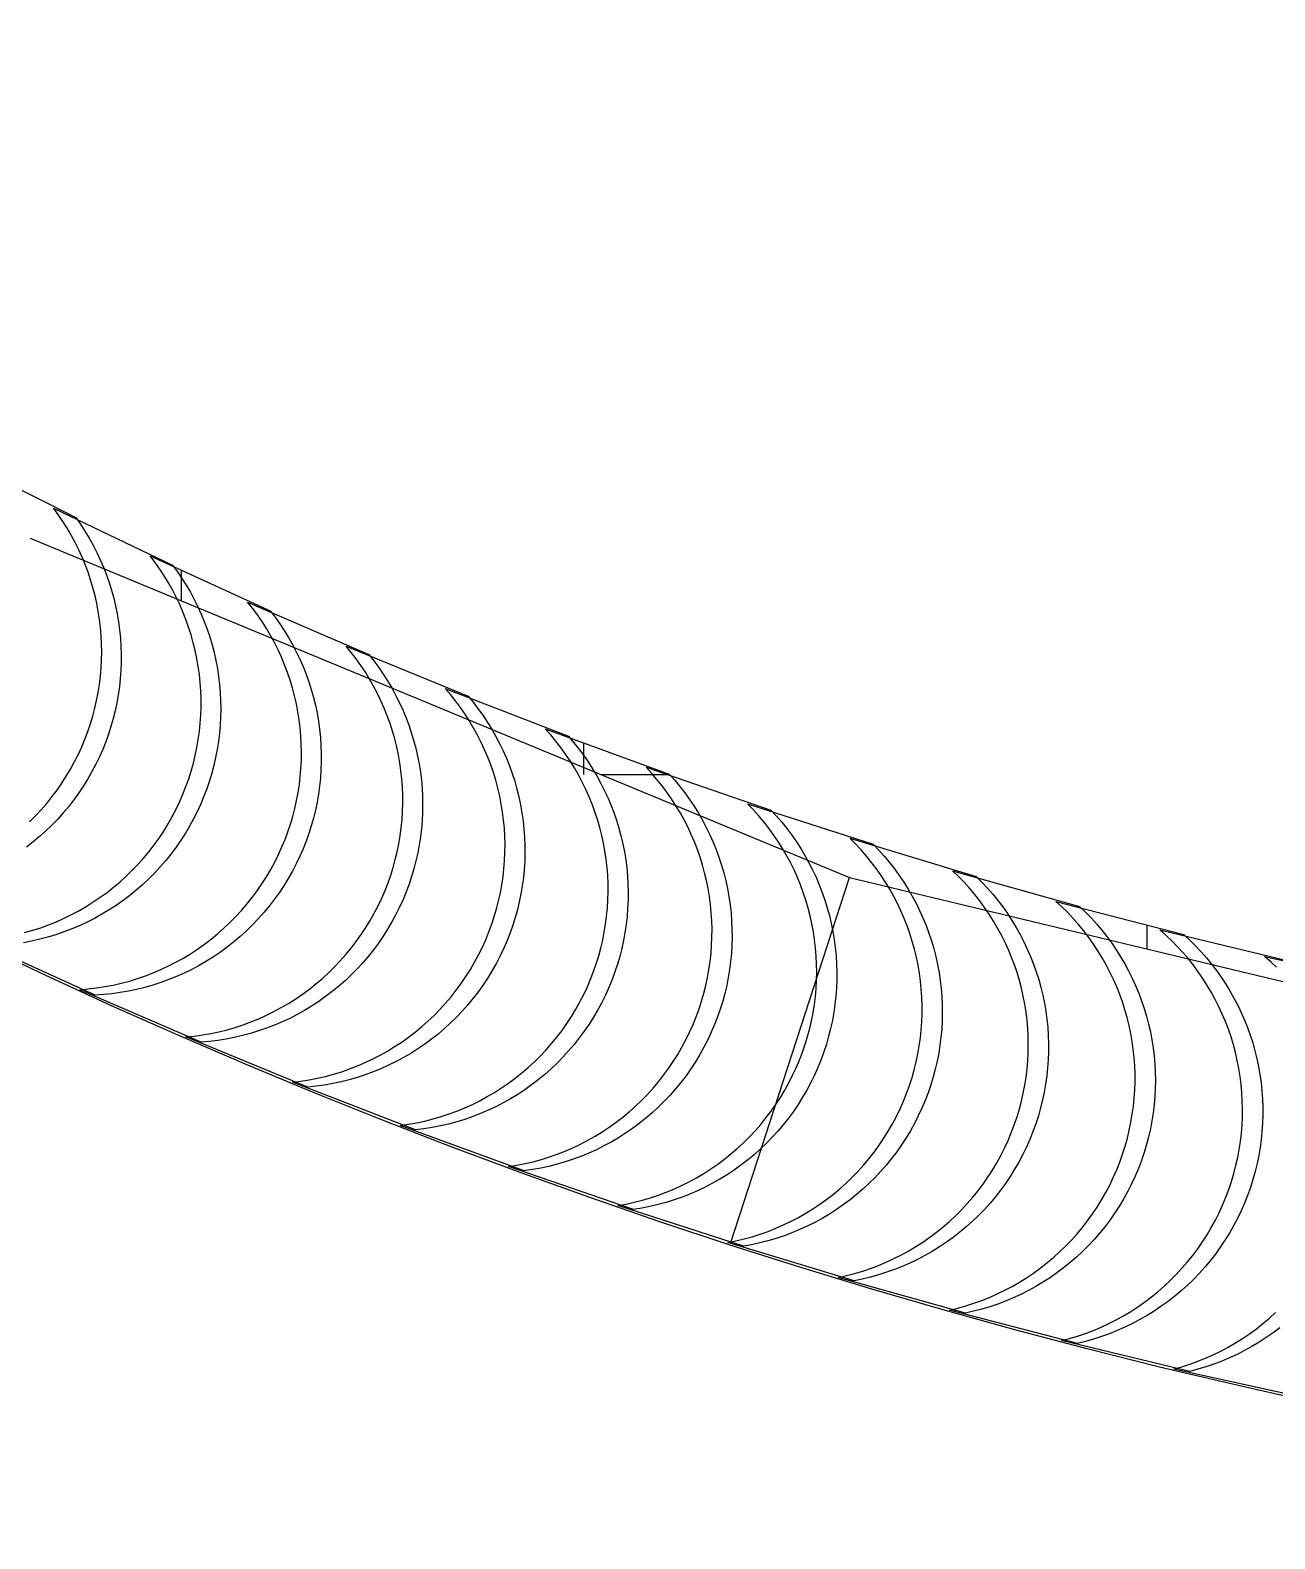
# Model space of a CAD drawing. Header units: metres. Extents: x -22.9 to 22.9, y -22.9 to 22.9.
# Drawn here: x -9.72 to -5, y -22.86 to -17.14 of the extents above; entities that cross this region are included whole.
import ezdxf

# ---------------------------------------------------------------- set-up
doc = ezdxf.new("R2010")
doc.units = ezdxf.units.M
for name, color, linetype in [('OBSERVED_CIRCULAR_SCAN', 3, 'Continuous'), ('SCAN_FOOTPRINTS', 5, 'Continuous'), ('TANK_BOUNDARY', 7, 'Continuous')]:
    doc.layers.add(name, color=color, linetype=linetype)

msp = doc.modelspace()

# ---------------------------------------------------------------- linework, layer by layer
at = {"layer": 'OBSERVED_CIRCULAR_SCAN'}
for p, q in [((-9.7163, -19.0693), (-6.6136, -20.3545)), ((-9.144, -19.1906), (-9.144, -19.3064)), ((-7.62, -19.8447), (-7.62, -19.9644)), ((-7.5553, -19.9644), (-7.2947, -19.9644)), ((-7.0641, -21.7409), (-6.6136, -20.3545)), ((-6.6136, -20.3545), (-3.348, -21.1385)), ((-5.4864, -20.5348), (-5.4864, -20.6251))]:
    msp.add_line(p, q, dxfattribs=at)
at = {"layer": 'SCAN_FOOTPRINTS'}
for points in [[(-9.9904, -18.7669), (-9.5437, -18.9915), (-9.5437, -18.9915), (-9.526, -19.0167), (-9.5092, -19.0425), (-9.4933, -19.0689), (-9.4783, -19.0958), (-9.4642, -19.1232), (-9.4511, -19.151), (-9.4389, -19.1793), (-9.4277, -19.208), (-9.4175, -19.237), (-9.4083, -19.2664), (-9.4, -19.2961), (-9.3929, -19.326), (-9.3867, -19.3562), (-9.3816, -19.3866), (-9.3775, -19.4171), (-9.3745, -19.4477), (-9.3725, -19.4785), (-9.3716, -19.5092), (-9.3717, -19.54), (-9.3729, -19.5708), (-9.3751, -19.6015), (-9.3784, -19.6321), (-9.3827, -19.6626), (-9.3881, -19.6929), (-9.3945, -19.7231), (-9.4019, -19.753), (-9.4103, -19.7826), (-9.4198, -19.8119), (-9.4302, -19.8408), (-9.4417, -19.8694), (-9.4541, -19.8976), (-9.4674, -19.9254), (-9.4822, -19.9535), (-9.498, -19.9811), (-9.5147, -20.0081), (-9.5324, -20.0345), (-9.551, -20.0603), (-9.5705, -20.0854), (-9.5908, -20.1098), (-9.6121, -20.1335), (-9.6341, -20.1564), (-9.6569, -20.1785), (-9.6805, -20.1998), (-9.7049, -20.2203), (-9.7299, -20.2398)], [(-9.7184, -20.1443), (-9.696, -20.1218), (-9.6744, -20.0985), (-9.6536, -20.0744), (-9.6337, -20.0496), (-9.6147, -20.0241), (-9.5966, -19.998), (-9.5795, -19.9712), (-9.5633, -19.9439), (-9.548, -19.916), (-9.5338, -19.8876), (-9.521, -19.8596), (-9.5091, -19.8312), (-9.4982, -19.8023), (-9.4883, -19.7732), (-9.4794, -19.7437), (-9.4716, -19.7139), (-9.4647, -19.6839), (-9.4589, -19.6537), (-9.4541, -19.6233), (-9.4504, -19.5927), (-9.4477, -19.562), (-9.446, -19.5313), (-9.4455, -19.5005), (-9.4459, -19.4697), (-9.4474, -19.4389), (-9.45, -19.4082), (-9.4536, -19.3777), (-9.4583, -19.3472), (-9.464, -19.317), (-9.4707, -19.2869), (-9.4785, -19.2571), (-9.4873, -19.2276), (-9.497, -19.1984), (-9.5078, -19.1696), (-9.5196, -19.1411), (-9.5323, -19.1131), (-9.546, -19.0855), (-9.5606, -19.0584), (-9.5761, -19.0318), (-9.5925, -19.0057), (-9.6098, -18.9802), (-9.628, -18.9554), (-9.1771, -19.1714), (-9.1771, -19.1714), (-9.1589, -19.1963), (-9.1416, -19.2217), (-9.1252, -19.2478), (-9.1096, -19.2744), (-9.095, -19.3015), (-9.0814, -19.3291), (-9.0686, -19.3571), (-9.0569, -19.3856), (-9.0461, -19.4144), (-9.0363, -19.4436), (-9.0276, -19.4731), (-9.0198, -19.5029), (-9.0131, -19.533), (-9.0074, -19.5632), (-9.0027, -19.5937), (-8.9991, -19.6243), (-8.9965, -19.6549), (-8.995, -19.6857), (-8.9945, -19.7165), (-8.9951, -19.7473), (-8.9968, -19.778), (-8.9994, -19.8087), (-9.0032, -19.8393), (-9.008, -19.8697), (-9.0138, -19.8999), (-9.0206, -19.9299), (-9.0285, -19.9597), (-9.0374, -19.9892), (-9.0473, -20.0184), (-9.0582, -20.0472), (-9.07, -20.0756), (-9.0829, -20.1036), (-9.0971, -20.132), (-9.1123, -20.1599), (-9.1285, -20.1872), (-9.1457, -20.214), (-9.1638, -20.2401), (-9.1828, -20.2656), (-9.2027, -20.2904), (-9.2235, -20.3145), (-9.245, -20.3378), (-9.2675, -20.3603), (-9.2906, -20.3821), (-9.3146, -20.403), (-9.3392, -20.423), (-9.3646, -20.4422), (-9.3906, -20.4605), (-9.4173, -20.4778), (-9.4445, -20.4942), (-9.4723, -20.5096), (-9.5006, -20.524), (-9.5295, -20.5374), (-9.5587, -20.5498), (-9.5884, -20.5611), (-9.6185, -20.5714), (-9.6489, -20.5806), (-9.6797, -20.5887), (-9.7107, -20.5958), (-9.7419, -20.6017)], [(-9.7373, -20.5636), (-9.7067, -20.5549), (-9.6765, -20.5451), (-9.6466, -20.5342), (-9.6171, -20.5223), (-9.5881, -20.5094), (-9.5596, -20.4954), (-9.5315, -20.4805), (-9.504, -20.4645), (-9.4771, -20.4476), (-9.4508, -20.4298), (-9.4251, -20.411), (-9.4001, -20.3914), (-9.3758, -20.3709), (-9.3523, -20.3495), (-9.3295, -20.3273), (-9.3076, -20.3044), (-9.2864, -20.2806), (-9.2661, -20.2562), (-9.2467, -20.231), (-9.2282, -20.2052), (-9.2106, -20.1787), (-9.194, -20.1516), (-9.1783, -20.1239), (-9.1636, -20.0958), (-9.1499, -20.0671), (-9.1376, -20.0388), (-9.1263, -20.0102), (-9.116, -19.9812), (-9.1067, -19.9518), (-9.0983, -19.9222), (-9.091, -19.8923), (-9.0848, -19.8621), (-9.0795, -19.8318), (-9.0753, -19.8013), (-9.0722, -19.7706), (-9.0701, -19.7399), (-9.069, -19.7092), (-9.069, -19.6784), (-9.0701, -19.6476), (-9.0722, -19.6169), (-9.0754, -19.5862), (-9.0796, -19.5557), (-9.0848, -19.5254), (-9.0911, -19.4952), (-9.0984, -19.4653), (-9.1068, -19.4357), (-9.1161, -19.4063), (-9.1264, -19.3773), (-9.1377, -19.3487), (-9.15, -19.3205), (-9.1633, -19.2927), (-9.1775, -19.2653), (-9.1926, -19.2385), (-9.2087, -19.2122), (-9.2256, -19.1865), (-9.2434, -19.1614), (-9.262, -19.1369), (-8.807, -19.3442), (-8.807, -19.3442), (-8.7884, -19.3687), (-8.7706, -19.3938), (-8.7537, -19.4195), (-8.7376, -19.4458), (-8.7225, -19.4727), (-8.7083, -19.5), (-8.695, -19.5278), (-8.6828, -19.556), (-8.6714, -19.5846), (-8.6611, -19.6137), (-8.6518, -19.643), (-8.6434, -19.6726), (-8.6361, -19.7026), (-8.6298, -19.7327), (-8.6246, -19.763), (-8.6204, -19.7935), (-8.6172, -19.8242), (-8.6151, -19.8549), (-8.614, -19.8857), (-8.614, -19.9165), (-8.6151, -19.9472), (-8.6172, -19.978), (-8.6203, -20.0086), (-8.6245, -20.0391), (-8.6298, -20.0694), (-8.636, -20.0996), (-8.6433, -20.1295), (-8.6517, -20.1592), (-8.661, -20.1885), (-8.6713, -20.2175), (-8.6826, -20.2461), (-8.6949, -20.2744), (-8.7086, -20.3031), (-8.7233, -20.3313), (-8.739, -20.3589), (-8.7556, -20.386), (-8.7732, -20.4125), (-8.7917, -20.4383), (-8.8111, -20.4635), (-8.8314, -20.4879), (-8.8526, -20.5117), (-8.8745, -20.5346), (-8.8973, -20.5568), (-8.9209, -20.5782), (-8.9451, -20.5987), (-8.9701, -20.6184), (-8.9958, -20.6371), (-9.0221, -20.6549), (-9.049, -20.6718), (-9.0765, -20.6878), (-9.1046, -20.7027), (-9.1331, -20.7167), (-9.1621, -20.7296), (-9.1916, -20.7415), (-9.2215, -20.7524), (-9.2517, -20.7622), (-9.2823, -20.7709), (-9.3132, -20.7785), (-9.3443, -20.7851), (-9.3756, -20.7905), (-9.4071, -20.7949), (-9.4387, -20.7981), (-9.4704, -20.8002), (-9.9254, -20.5929)], [(-4.9835, -22.0604), (-5.0088, -22.0796), (-5.0349, -22.0978), (-5.0615, -22.1151), (-5.0888, -22.1315), (-5.1166, -22.1469), (-5.1449, -22.1613), (-5.1738, -22.1746), (-5.203, -22.187), (-5.2327, -22.1983), (-5.2628, -22.2086), (-5.2933, -22.2178), (-5.324, -22.2259), (-5.8102, -22.1093), (-5.8102, -22.1093), (-5.7795, -22.1012), (-5.749, -22.092), (-5.719, -22.0817), (-5.6893, -22.0704), (-5.66, -22.058), (-5.6311, -22.0447), (-5.6028, -22.0303), (-5.575, -22.0149), (-5.5477, -21.9985), (-5.5211, -21.9812), (-5.4951, -21.9629), (-5.4697, -21.9438), (-5.445, -21.9238), (-5.4211, -21.9029), (-5.3979, -21.8811), (-5.3754, -21.8586), (-5.3538, -21.8353), (-5.3331, -21.8112), (-5.3132, -21.7865), (-5.2941, -21.761), (-5.276, -21.7349), (-5.2588, -21.7081), (-5.2426, -21.6808), (-5.2274, -21.6529), (-5.2131, -21.6245), (-5.1999, -21.5956), (-5.1877, -21.5662), (-5.1765, -21.5365), (-5.1664, -21.5063), (-5.1574, -21.4759), (-5.1494, -21.4451), (-5.1427, -21.415), (-5.1371, -21.3848), (-5.1325, -21.3543), (-5.1289, -21.3237), (-5.1264, -21.293), (-5.125, -21.2623), (-5.1246, -21.2315), (-5.1252, -21.2007), (-5.1269, -21.17), (-5.1297, -21.1393), (-5.1335, -21.1087), (-5.1384, -21.0783), (-5.1442, -21.0481), (-5.1512, -21.0181), (-5.1591, -20.9883), (-5.168, -20.9589), (-5.178, -20.9297), (-5.1889, -20.9009), (-5.2009, -20.8726), (-5.2138, -20.8446), (-5.2276, -20.8171), (-5.2424, -20.7901), (-5.2581, -20.7636), (-5.2746, -20.7376), (-5.2921, -20.7123), (-5.3104, -20.6875), (-5.3296, -20.6634), (-5.3495, -20.64), (-5.3703, -20.6172), (-5.3918, -20.5952), (-5.4141, -20.5739), (-5.4371, -20.5534), (-4.9509, -20.67)], [(-4.9951, -20.695), (-5.0178, -20.6741), (-5.0412, -20.6541), (-4.5528, -20.7613)], [(-4.896, -22.3241), (-5.3843, -22.2169), (-5.3843, -22.2169), (-5.3538, -22.2081), (-5.3235, -22.1984), (-5.2936, -22.1875), (-5.2642, -22.1756), (-5.2351, -22.1627), (-5.2066, -22.1488), (-5.1785, -22.1338), (-5.151, -22.1179), (-5.1241, -22.101), (-5.0977, -22.0832), (-5.0721, -22.0645), (-5.0471, -22.0448), (-5.0228, -22.0243), (-4.9992, -22.003)]]:
    msp.add_lwpolyline(points, dxfattribs=at)
for points in [[(-8.4337, -19.5098), (-8.4146, -19.534), (-8.3963, -19.5588), (-8.3789, -19.5841), (-8.3624, -19.6101), (-8.3468, -19.6367), (-8.332, -19.6637), (-8.3182, -19.6912), (-8.3054, -19.7192), (-8.2935, -19.7476), (-8.2826, -19.7764), (-8.2727, -19.8056), (-8.2639, -19.8351), (-8.256, -19.8648), (-8.2491, -19.8949), (-8.2433, -19.9251), (-8.2385, -19.9555), (-8.2347, -19.9861), (-8.232, -20.0168), (-8.2304, -20.0475), (-8.2298, -20.0783), (-8.2302, -20.1091), (-8.2318, -20.1398), (-8.2343, -20.1705), (-8.2379, -20.2011), (-8.2426, -20.2315), (-8.2483, -20.2618), (-8.255, -20.2919), (-8.2627, -20.3217), (-8.2715, -20.3512), (-8.2813, -20.3804), (-8.292, -20.4092), (-8.3038, -20.4377), (-8.3169, -20.4666), (-8.3311, -20.4951), (-8.3462, -20.5231), (-8.3623, -20.5504), (-8.3794, -20.5773), (-8.3974, -20.6034), (-8.4163, -20.629), (-8.4362, -20.6538), (-8.4568, -20.678), (-8.4784, -20.7014), (-8.5007, -20.724), (-8.5238, -20.7458), (-8.5477, -20.7668), (-8.5723, -20.7869), (-8.5976, -20.8061), (-8.6236, -20.8245), (-8.6502, -20.8419), (-8.6773, -20.8584), (-8.7051, -20.8738), (-8.7334, -20.8883), (-8.7622, -20.9018), (-8.7914, -20.9143), (-8.8211, -20.9257), (-8.8511, -20.9361), (-8.8815, -20.9454), (-8.9122, -20.9536), (-8.9432, -20.9608), (-8.9744, -20.9668), (-9.0058, -20.9718), (-9.0373, -20.9756), (-9.069, -20.9783), (-9.5279, -20.7798), (-9.5279, -20.7798), (-9.4962, -20.7771), (-9.4647, -20.7732), (-9.4333, -20.7683), (-9.4021, -20.7623), (-9.3711, -20.7551), (-9.3404, -20.7469), (-9.31, -20.7376), (-9.28, -20.7272), (-9.2503, -20.7158), (-9.2211, -20.7033), (-9.1923, -20.6898), (-9.164, -20.6753), (-9.1362, -20.6598), (-9.1091, -20.6434), (-9.0825, -20.626), (-9.0565, -20.6076), (-9.0312, -20.5884), (-9.0066, -20.5682), (-8.9827, -20.5473), (-8.9596, -20.5254), (-8.9373, -20.5028), (-8.9157, -20.4794), (-8.8951, -20.4553), (-8.8752, -20.4305), (-8.8563, -20.4049), (-8.8383, -20.3787), (-8.8212, -20.3519), (-8.8051, -20.3245), (-8.79, -20.2966), (-8.7758, -20.2681), (-8.7627, -20.2392), (-8.7509, -20.2107), (-8.7402, -20.1819), (-8.7304, -20.1526), (-8.7216, -20.1231), (-8.7139, -20.0933), (-8.7072, -20.0633), (-8.7015, -20.033), (-8.6968, -20.0026), (-8.6932, -19.972), (-8.6907, -19.9413), (-8.6891, -19.9106), (-8.6887, -19.8798), (-8.6893, -19.849), (-8.6909, -19.8182), (-8.6936, -19.7876), (-8.6974, -19.757), (-8.7022, -19.7266), (-8.708, -19.6963), (-8.7149, -19.6663), (-8.7227, -19.6365), (-8.7316, -19.6071), (-8.7415, -19.5779), (-8.7524, -19.5491), (-8.7643, -19.5207), (-8.7771, -19.4927), (-8.7909, -19.4652), (-8.8057, -19.4381), (-8.8213, -19.4116), (-8.8378, -19.3856), (-8.8552, -19.3602), (-8.8735, -19.3354), (-8.8926, -19.3113), (-8.4337, -19.5098)], [(-8.0573, -19.6683), (-8.0377, -19.692), (-8.019, -19.7165), (-8.0011, -19.7415), (-7.9841, -19.7672), (-7.9679, -19.7934), (-7.9527, -19.8202), (-7.9384, -19.8474), (-7.925, -19.8752), (-7.9126, -19.9033), (-7.9011, -19.9319), (-7.8907, -19.9609), (-7.8812, -19.9902), (-7.8728, -20.0198), (-7.8653, -20.0497), (-7.8589, -20.0798), (-7.8535, -20.1101), (-7.8492, -20.1406), (-7.8459, -20.1712), (-7.8437, -20.2019), (-7.8425, -20.2327), (-7.8424, -20.2635), (-7.8433, -20.2943), (-7.8452, -20.325), (-7.8483, -20.3557), (-7.8523, -20.3862), (-7.8574, -20.4165), (-7.8636, -20.4467), (-7.8708, -20.4767), (-7.879, -20.5063), (-7.8882, -20.5357), (-7.8984, -20.5648), (-7.9096, -20.5935), (-7.9221, -20.6227), (-7.9357, -20.6514), (-7.9503, -20.6796), (-7.9659, -20.7073), (-7.9825, -20.7345), (-8, -20.761), (-8.0184, -20.7869), (-8.0378, -20.8121), (-8.058, -20.8366), (-8.0791, -20.8604), (-8.101, -20.8835), (-8.1237, -20.9057), (-8.1471, -20.9272), (-8.1713, -20.9478), (-8.1963, -20.9675), (-8.2219, -20.9863), (-8.2481, -21.0042), (-8.275, -21.0212), (-8.3024, -21.0372), (-8.3304, -21.0523), (-8.359, -21.0663), (-8.3879, -21.0794), (-8.4174, -21.0914), (-8.4472, -21.1023), (-8.4774, -21.1122), (-8.508, -21.121), (-8.5388, -21.1287), (-8.5699, -21.1354), (-8.6012, -21.1409), (-8.6327, -21.1454), (-8.6643, -21.1487), (-9.1269, -20.959), (-9.1269, -20.959), (-9.0953, -20.9557), (-9.0638, -20.9512), (-9.0325, -20.9457), (-9.0014, -20.9391), (-8.9706, -20.9313), (-8.9401, -20.9225), (-8.9099, -20.9126), (-8.88, -20.9017), (-8.8506, -20.8897), (-8.8216, -20.8767), (-8.7931, -20.8626), (-8.7651, -20.8476), (-8.7376, -20.8316), (-8.7107, -20.8146), (-8.6845, -20.7966), (-8.6589, -20.7778), (-8.634, -20.7581), (-8.6097, -20.7375), (-8.5863, -20.7161), (-8.5636, -20.6938), (-8.5417, -20.6708), (-8.5206, -20.647), (-8.5004, -20.6224), (-8.4811, -20.5972), (-8.4626, -20.5713), (-8.4451, -20.5448), (-8.4286, -20.5176), (-8.413, -20.4899), (-8.3984, -20.4617), (-8.3848, -20.433), (-8.3722, -20.4038), (-8.361, -20.3751), (-8.3508, -20.3461), (-8.3416, -20.3167), (-8.3334, -20.287), (-8.3262, -20.257), (-8.3201, -20.2269), (-8.315, -20.1965), (-8.3109, -20.166), (-8.3079, -20.1353), (-8.3059, -20.1046), (-8.305, -20.0738), (-8.3051, -20.043), (-8.3063, -20.0123), (-8.3086, -19.9815), (-8.3118, -19.9509), (-8.3162, -19.9204), (-8.3216, -19.8901), (-8.328, -19.86), (-8.3354, -19.8301), (-8.3439, -19.8005), (-8.3533, -19.7712), (-8.3638, -19.7423), (-8.3752, -19.7137), (-8.3876, -19.6855), (-8.401, -19.6577), (-8.4153, -19.6305), (-8.4306, -19.6037), (-8.4467, -19.5775), (-8.4637, -19.5518), (-8.4816, -19.5268), (-8.5004, -19.5024), (-8.5199, -19.4786), (-8.0573, -19.6683)], [(-7.6779, -19.8194), (-7.6579, -19.8428), (-7.6387, -19.8669), (-7.6203, -19.8916), (-7.6028, -19.9169), (-7.5862, -19.9428), (-7.5704, -19.9693), (-7.5556, -19.9963), (-7.5417, -20.0238), (-7.5287, -20.0517), (-7.5167, -20.0801), (-7.5057, -20.1088), (-7.4957, -20.1379), (-7.4867, -20.1674), (-7.4787, -20.1971), (-7.4717, -20.2271), (-7.4657, -20.2573), (-7.4608, -20.2877), (-7.4569, -20.3182), (-7.4541, -20.3489), (-7.4523, -20.3797), (-7.4516, -20.4104), (-7.4519, -20.4412), (-7.4533, -20.472), (-7.4557, -20.5027), (-7.4592, -20.5333), (-7.4637, -20.5637), (-7.4693, -20.594), (-7.4759, -20.6241), (-7.4835, -20.6539), (-7.4921, -20.6835), (-7.5018, -20.7127), (-7.5124, -20.7416), (-7.5244, -20.7711), (-7.5375, -20.8001), (-7.5515, -20.8286), (-7.5666, -20.8566), (-7.5826, -20.884), (-7.5996, -20.9109), (-7.6176, -20.9371), (-7.6364, -20.9627), (-7.6562, -20.9876), (-7.6768, -21.0118), (-7.6982, -21.0353), (-7.7205, -21.058), (-7.7435, -21.0798), (-7.7673, -21.1009), (-7.7919, -21.1211), (-7.8171, -21.1404), (-7.843, -21.1588), (-7.8696, -21.1763), (-7.8967, -21.1929), (-7.9244, -21.2085), (-7.9527, -21.2231), (-7.9814, -21.2366), (-8.0106, -21.2492), (-8.0402, -21.2607), (-8.0702, -21.2712), (-8.1006, -21.2806), (-8.1313, -21.2889), (-8.1622, -21.2961), (-8.1934, -21.3023), (-8.2248, -21.3073), (-8.2563, -21.3112), (-8.7225, -21.1305), (-8.7225, -21.1305), (-8.691, -21.1266), (-8.6596, -21.1215), (-8.6284, -21.1154), (-8.5975, -21.1082), (-8.5668, -21.0998), (-8.5364, -21.0904), (-8.5064, -21.08), (-8.4768, -21.0684), (-8.4476, -21.0559), (-8.4188, -21.0423), (-8.3906, -21.0277), (-8.3629, -21.0121), (-8.3358, -20.9956), (-8.3092, -20.9781), (-8.2833, -20.9597), (-8.2581, -20.9403), (-8.2335, -20.9201), (-8.2097, -20.8991), (-8.1867, -20.8772), (-8.1644, -20.8545), (-8.143, -20.8311), (-8.1223, -20.8069), (-8.1026, -20.7819), (-8.0838, -20.7564), (-8.0658, -20.7301), (-8.0488, -20.7032), (-8.0328, -20.6758), (-8.0177, -20.6478), (-8.0037, -20.6193), (-7.9906, -20.5903), (-7.9786, -20.5609), (-7.968, -20.532), (-7.9583, -20.5027), (-7.9497, -20.4732), (-7.9421, -20.4434), (-7.9355, -20.4133), (-7.9299, -20.383), (-7.9254, -20.3525), (-7.9219, -20.3219), (-7.9195, -20.2912), (-7.9181, -20.2605), (-7.9178, -20.2297), (-7.9185, -20.1989), (-7.9203, -20.1682), (-7.9231, -20.1375), (-7.927, -20.1069), (-7.9319, -20.0766), (-7.9379, -20.0463), (-7.9448, -20.0164), (-7.9529, -19.9866), (-7.9619, -19.9572), (-7.9719, -19.9281), (-7.9829, -19.8993), (-7.9949, -19.8709), (-8.0079, -19.843), (-8.0218, -19.8155), (-8.0366, -19.7885), (-8.0523, -19.7621), (-8.069, -19.7362), (-8.0865, -19.7109), (-8.1049, -19.6861), (-8.1241, -19.6621), (-8.1441, -19.6387), (-7.6779, -19.8194)], [(-7.2957, -19.9633), (-7.2752, -19.9863), (-7.2556, -20.01), (-7.2367, -20.0343), (-7.2187, -20.0593), (-7.2016, -20.0849), (-7.1853, -20.1111), (-7.17, -20.1378), (-7.1556, -20.165), (-7.1421, -20.1926), (-7.1295, -20.2208), (-7.118, -20.2493), (-7.1074, -20.2782), (-7.0978, -20.3075), (-7.0892, -20.3371), (-7.0817, -20.3669), (-7.0751, -20.397), (-7.0696, -20.4273), (-7.0652, -20.4578), (-7.0617, -20.4884), (-7.0594, -20.5191), (-7.0581, -20.5498), (-7.0578, -20.5806), (-7.0586, -20.6114), (-7.0604, -20.6422), (-7.0633, -20.6728), (-7.0672, -20.7034), (-7.0722, -20.7337), (-7.0782, -20.7639), (-7.0853, -20.7939), (-7.0934, -20.8236), (-7.1024, -20.8531), (-7.1125, -20.8821), (-7.124, -20.9118), (-7.1365, -20.941), (-7.15, -20.9698), (-7.1645, -20.9981), (-7.18, -21.0258), (-7.1965, -21.053), (-7.2139, -21.0796), (-7.2322, -21.1056), (-7.2515, -21.1308), (-7.2716, -21.1554), (-7.2926, -21.1793), (-7.3145, -21.2024), (-7.3371, -21.2247), (-7.3605, -21.2462), (-7.3846, -21.2669), (-7.4095, -21.2867), (-7.435, -21.3056), (-7.4612, -21.3236), (-7.4881, -21.3407), (-7.5155, -21.3568), (-7.5434, -21.3719), (-7.5719, -21.3861), (-7.6008, -21.3992), (-7.6302, -21.4113), (-7.66, -21.4223), (-7.6902, -21.4323), (-7.7207, -21.4412), (-7.7515, -21.449), (-7.7826, -21.4558), (-7.8139, -21.4614), (-7.8454, -21.4659), (-8.3149, -21.2942), (-8.3149, -21.2942), (-8.2835, -21.2896), (-8.2522, -21.284), (-8.2211, -21.2773), (-8.1903, -21.2694), (-8.1598, -21.2605), (-8.1296, -21.2506), (-8.0998, -21.2395), (-8.0704, -21.2274), (-8.0415, -21.2143), (-8.013, -21.2002), (-7.985, -21.185), (-7.9576, -21.1689), (-7.9308, -21.1519), (-7.9046, -21.1339), (-7.8791, -21.115), (-7.8542, -21.0951), (-7.8301, -21.0745), (-7.8067, -21.053), (-7.784, -21.0306), (-7.7622, -21.0075), (-7.7412, -20.9837), (-7.7211, -20.9591), (-7.7018, -20.9338), (-7.6835, -20.9078), (-7.666, -20.8813), (-7.6496, -20.8541), (-7.6341, -20.8263), (-7.6195, -20.798), (-7.606, -20.7693), (-7.5935, -20.74), (-7.5821, -20.7104), (-7.572, -20.6813), (-7.5629, -20.6519), (-7.5549, -20.6222), (-7.5478, -20.5922), (-7.5418, -20.562), (-7.5368, -20.5316), (-7.5329, -20.501), (-7.53, -20.4704), (-7.5281, -20.4397), (-7.5274, -20.4089), (-7.5276, -20.3781), (-7.5289, -20.3473), (-7.5313, -20.3166), (-7.5347, -20.286), (-7.5392, -20.2555), (-7.5447, -20.2252), (-7.5512, -20.1952), (-7.5588, -20.1653), (-7.5674, -20.1357), (-7.577, -20.1065), (-7.5875, -20.0775), (-7.5991, -20.049), (-7.6116, -20.0209), (-7.6251, -19.9932), (-7.6396, -19.966), (-7.6549, -19.9393), (-7.6712, -19.9131), (-7.6883, -19.8876), (-7.7063, -19.8626), (-7.7251, -19.8382), (-7.7448, -19.8145), (-7.7653, -19.7915), (-7.2957, -19.9633)], [(-6.9108, -20.0998), (-6.8899, -20.1224), (-6.8698, -20.1457), (-6.8505, -20.1697), (-6.832, -20.1943), (-6.8144, -20.2196), (-6.7976, -20.2454), (-6.7817, -20.2718), (-6.7668, -20.2987), (-6.7528, -20.3261), (-6.7397, -20.354), (-6.7276, -20.3823), (-6.7165, -20.411), (-6.7063, -20.4401), (-6.6972, -20.4695), (-6.689, -20.4992), (-6.6819, -20.5292), (-6.6758, -20.5594), (-6.6708, -20.5897), (-6.6668, -20.6203), (-6.6638, -20.6509), (-6.6619, -20.6817), (-6.6611, -20.7124), (-6.6613, -20.7432), (-6.6625, -20.774), (-6.6648, -20.8047), (-6.6682, -20.8353), (-6.6726, -20.8658), (-6.678, -20.8961), (-6.6845, -20.9262), (-6.692, -20.9561), (-6.7005, -20.9857), (-6.71, -21.015), (-6.7209, -21.0448), (-6.7328, -21.0743), (-6.7457, -21.1033), (-6.7597, -21.1319), (-6.7747, -21.1599), (-6.7906, -21.1874), (-6.8075, -21.2143), (-6.8254, -21.2406), (-6.8442, -21.2663), (-6.8638, -21.2912), (-6.8844, -21.3155), (-6.9057, -21.339), (-6.9279, -21.3618), (-6.9509, -21.3837), (-6.9747, -21.4049), (-6.9991, -21.4251), (-7.0243, -21.4445), (-7.0502, -21.463), (-7.0767, -21.4806), (-7.1037, -21.4973), (-7.1314, -21.5129), (-7.1596, -21.5276), (-7.1883, -21.5413), (-7.2174, -21.5539), (-7.247, -21.5655), (-7.277, -21.5761), (-7.3074, -21.5856), (-7.338, -21.594), (-7.3689, -21.6013), (-7.4001, -21.6076), (-7.4315, -21.6127), (-7.9043, -21.45), (-7.9043, -21.45), (-7.8729, -21.4449), (-7.8417, -21.4386), (-7.8108, -21.4313), (-7.7801, -21.4229), (-7.7498, -21.4134), (-7.7198, -21.4028), (-7.6902, -21.3912), (-7.6611, -21.3786), (-7.6324, -21.3649), (-7.6042, -21.3502), (-7.5765, -21.3345), (-7.5494, -21.3179), (-7.523, -21.3003), (-7.4971, -21.2818), (-7.4719, -21.2624), (-7.4475, -21.2422), (-7.4237, -21.221), (-7.4007, -21.1991), (-7.3785, -21.1763), (-7.3571, -21.1528), (-7.3366, -21.1285), (-7.317, -21.1036), (-7.2982, -21.0779), (-7.2803, -21.0516), (-7.2634, -21.0247), (-7.2475, -20.9972), (-7.2325, -20.9692), (-7.2185, -20.9406), (-7.2056, -20.9116), (-7.1937, -20.8821), (-7.1828, -20.8522), (-7.1733, -20.823), (-7.1647, -20.7934), (-7.1572, -20.7635), (-7.1508, -20.7334), (-7.1453, -20.7031), (-7.1409, -20.6726), (-7.1376, -20.642), (-7.1353, -20.6113), (-7.134, -20.5805), (-7.1338, -20.5497), (-7.1347, -20.5189), (-7.1366, -20.4882), (-7.1396, -20.4576), (-7.1436, -20.427), (-7.1486, -20.3967), (-7.1547, -20.3665), (-7.1618, -20.3365), (-7.17, -20.3068), (-7.1791, -20.2774), (-7.1892, -20.2483), (-7.2004, -20.2196), (-7.2125, -20.1913), (-7.2256, -20.1634), (-7.2396, -20.136), (-7.2545, -20.1091), (-7.2704, -20.0827), (-7.2871, -20.0569), (-7.3048, -20.0316), (-7.3232, -20.007), (-7.3426, -19.983), (-7.3627, -19.9597), (-7.3836, -19.9371), (-6.9108, -20.0998)], [(-6.5233, -20.2289), (-6.502, -20.2511), (-6.4814, -20.274), (-6.4617, -20.2976), (-6.4427, -20.3219), (-6.4246, -20.3468), (-6.4074, -20.3723), (-6.391, -20.3984), (-6.3755, -20.425), (-6.361, -20.4521), (-6.3474, -20.4798), (-6.3347, -20.5078), (-6.3231, -20.5363), (-6.3124, -20.5652), (-6.3026, -20.5944), (-6.2939, -20.624), (-6.2863, -20.6538), (-6.2796, -20.6838), (-6.274, -20.7141), (-6.2694, -20.7446), (-6.2658, -20.7751), (-6.2633, -20.8058), (-6.2619, -20.8366), (-6.2615, -20.8674), (-6.2621, -20.8982), (-6.2638, -20.9289), (-6.2666, -20.9596), (-6.2704, -20.9901), (-6.2753, -21.0206), (-6.2812, -21.0508), (-6.2881, -21.0808), (-6.296, -21.1105), (-6.305, -21.14), (-6.3153, -21.1701), (-6.3266, -21.1998), (-6.339, -21.229), (-6.3524, -21.2578), (-6.3669, -21.2862), (-6.3823, -21.314), (-6.3987, -21.3412), (-6.416, -21.3678), (-6.4343, -21.3938), (-6.4535, -21.4192), (-6.4735, -21.4438), (-6.4945, -21.4678), (-6.5162, -21.4909), (-6.5388, -21.5133), (-6.5621, -21.5349), (-6.5862, -21.5557), (-6.611, -21.5756), (-6.6365, -21.5945), (-6.6626, -21.6126), (-6.6894, -21.6298), (-6.7167, -21.646), (-6.7447, -21.6612), (-6.7731, -21.6754), (-6.802, -21.6886), (-6.8314, -21.7008), (-6.8611, -21.7119), (-6.8913, -21.722), (-6.9218, -21.731), (-6.9525, -21.7389), (-6.9836, -21.7458), (-7.0148, -21.7515), (-7.4907, -21.5979), (-7.4907, -21.5979), (-7.4594, -21.5922), (-7.4284, -21.5853), (-7.3976, -21.5774), (-7.3671, -21.5684), (-7.3369, -21.5583), (-7.3072, -21.5472), (-7.2778, -21.535), (-7.2489, -21.5218), (-7.2205, -21.5076), (-7.1926, -21.4924), (-7.1652, -21.4762), (-7.1385, -21.459), (-7.1123, -21.441), (-7.0868, -21.422), (-7.062, -21.4021), (-7.0379, -21.3813), (-7.0146, -21.3597), (-6.992, -21.3374), (-6.9703, -21.3142), (-6.9494, -21.2902), (-6.9293, -21.2656), (-6.9101, -21.2402), (-6.8919, -21.2142), (-6.8745, -21.1876), (-6.8581, -21.1604), (-6.8427, -21.1326), (-6.8283, -21.1042), (-6.8149, -21.0754), (-6.8025, -21.0462), (-6.7911, -21.0165), (-6.7808, -20.9864), (-6.7719, -20.9569), (-6.7639, -20.9272), (-6.757, -20.8972), (-6.7511, -20.867), (-6.7462, -20.8365), (-6.7424, -20.806), (-6.7397, -20.7753), (-6.738, -20.7446), (-6.7373, -20.7138), (-6.7377, -20.683), (-6.7391, -20.6522), (-6.7416, -20.6216), (-6.7452, -20.591), (-6.7498, -20.5605), (-6.7554, -20.5302), (-6.7621, -20.5002), (-6.7698, -20.4704), (-6.7785, -20.4408), (-6.7882, -20.4116), (-6.7989, -20.3827), (-6.8106, -20.3542), (-6.8232, -20.3262), (-6.8368, -20.2985), (-6.8514, -20.2714), (-6.8668, -20.2448), (-6.8832, -20.2187), (-6.9004, -20.1932), (-6.9185, -20.1683), (-6.9375, -20.144), (-6.9573, -20.1204), (-6.9778, -20.0975), (-6.9992, -20.0753), (-6.5233, -20.2289)], [(-6.1335, -20.3505), (-6.1117, -20.3723), (-6.0907, -20.3948), (-6.0705, -20.418), (-6.0511, -20.4419), (-6.0325, -20.4664), (-6.0148, -20.4916), (-5.9979, -20.5174), (-5.9819, -20.5437), (-5.9669, -20.5706), (-5.9527, -20.5979), (-5.9395, -20.6258), (-5.9273, -20.654), (-5.9161, -20.6827), (-5.9058, -20.7117), (-5.8965, -20.7411), (-5.8883, -20.7707), (-5.881, -20.8007), (-5.8748, -20.8308), (-5.8696, -20.8612), (-5.8655, -20.8917), (-5.8624, -20.9223), (-5.8604, -20.9531), (-5.8594, -20.9838), (-5.8595, -21.0146), (-5.8606, -21.0454), (-5.8627, -21.0761), (-5.866, -21.1067), (-5.8702, -21.1372), (-5.8755, -21.1676), (-5.8819, -21.1977), (-5.8893, -21.2276), (-5.8976, -21.2572), (-5.9074, -21.2875), (-5.9181, -21.3174), (-5.93, -21.3469), (-5.9428, -21.376), (-5.9567, -21.4046), (-5.9716, -21.4326), (-5.9875, -21.4602), (-6.0043, -21.4872), (-6.0221, -21.5135), (-6.0408, -21.5392), (-6.0603, -21.5643), (-6.0808, -21.5886), (-6.1021, -21.6122), (-6.1242, -21.635), (-6.1471, -21.657), (-6.1708, -21.6782), (-6.1952, -21.6986), (-6.2204, -21.7181), (-6.2461, -21.7367), (-6.2726, -21.7543), (-6.2996, -21.771), (-6.3272, -21.7868), (-6.3554, -21.8015), (-6.384, -21.8153), (-6.4131, -21.828), (-6.4427, -21.8397), (-6.4726, -21.8504), (-6.5029, -21.86), (-6.5336, -21.8685), (-6.5645, -21.8759), (-6.5956, -21.8823), (-7.0743, -21.7378), (-7.0743, -21.7378), (-7.0432, -21.7315), (-7.0123, -21.7241), (-6.9816, -21.7156), (-6.9513, -21.706), (-6.9214, -21.6953), (-6.8918, -21.6836), (-6.8627, -21.6709), (-6.8341, -21.6571), (-6.8059, -21.6424), (-6.7783, -21.6266), (-6.7513, -21.6099), (-6.7248, -21.5922), (-6.699, -21.5736), (-6.6739, -21.5542), (-6.6495, -21.5338), (-6.6258, -21.5126), (-6.6029, -21.4906), (-6.5808, -21.4678), (-6.5595, -21.4442), (-6.539, -21.4198), (-6.5194, -21.3948), (-6.5008, -21.3691), (-6.483, -21.3427), (-6.4662, -21.3158), (-6.4503, -21.2882), (-6.4354, -21.2601), (-6.4215, -21.2315), (-6.4087, -21.2025), (-6.3968, -21.173), (-6.3861, -21.1431), (-6.3763, -21.1128), (-6.3679, -21.0832), (-6.3606, -21.0533), (-6.3542, -21.0231), (-6.3489, -20.9928), (-6.3447, -20.9623), (-6.3414, -20.9317), (-6.3393, -20.901), (-6.3381, -20.8702), (-6.3381, -20.8394), (-6.3391, -20.8086), (-6.3411, -20.7779), (-6.3442, -20.7473), (-6.3483, -20.7168), (-6.3535, -20.6864), (-6.3597, -20.6562), (-6.3669, -20.6263), (-6.3752, -20.5967), (-6.3845, -20.5673), (-6.3947, -20.5383), (-6.406, -20.5096), (-6.4182, -20.4813), (-6.4314, -20.4535), (-6.4456, -20.4262), (-6.4606, -20.3993), (-6.4766, -20.373), (-6.4934, -20.3472), (-6.5112, -20.322), (-6.5298, -20.2975), (-6.5492, -20.2736), (-6.5694, -20.2503), (-6.5904, -20.2278), (-6.6122, -20.206), (-6.1335, -20.3505)], [(-5.7413, -20.4646), (-5.7192, -20.4859), (-5.6977, -20.508), (-5.6771, -20.5309), (-5.6572, -20.5544), (-5.6381, -20.5786), (-5.6199, -20.6034), (-5.6026, -20.6288), (-5.5861, -20.6549), (-5.5705, -20.6814), (-5.5559, -20.7085), (-5.5422, -20.7361), (-5.5294, -20.7641), (-5.5176, -20.7925), (-5.5068, -20.8214), (-5.4969, -20.8505), (-5.4881, -20.88), (-5.4803, -20.9098), (-5.4735, -20.9399), (-5.4677, -20.9701), (-5.463, -21.0005), (-5.4593, -21.0311), (-5.4567, -21.0618), (-5.4551, -21.0925), (-5.4546, -21.1233), (-5.4551, -21.1541), (-5.4567, -21.1849), (-5.4594, -21.2156), (-5.463, -21.2461), (-5.4678, -21.2766), (-5.4735, -21.3068), (-5.4803, -21.3368), (-5.4881, -21.3666), (-5.4973, -21.3971), (-5.5075, -21.4272), (-5.5187, -21.4569), (-5.531, -21.4862), (-5.5444, -21.5151), (-5.5587, -21.5434), (-5.574, -21.5713), (-5.5903, -21.5986), (-5.6076, -21.6252), (-5.6258, -21.6513), (-5.6449, -21.6767), (-5.6649, -21.7014), (-5.6857, -21.7254), (-5.7074, -21.7487), (-5.7299, -21.7711), (-5.7532, -21.7928), (-5.7772, -21.8136), (-5.8019, -21.8336), (-5.8274, -21.8526), (-5.8534, -21.8708), (-5.8802, -21.888), (-5.9075, -21.9043), (-5.9353, -21.9196), (-5.9637, -21.9339), (-5.9926, -21.9472), (-6.0219, -21.9595), (-6.0516, -21.9707), (-6.0817, -21.9809), (-6.1122, -21.99), (-6.143, -21.998), (-6.174, -22.0049), (-6.6554, -21.8697), (-6.6554, -21.8697), (-6.6243, -21.8628), (-6.5936, -21.8548), (-6.5631, -21.8457), (-6.533, -21.8355), (-6.5033, -21.8243), (-6.4739, -21.812), (-6.4451, -21.7987), (-6.4167, -21.7844), (-6.3888, -21.7691), (-6.3615, -21.7528), (-6.3348, -21.7356), (-6.3087, -21.7174), (-6.2833, -21.6984), (-6.2586, -21.6784), (-6.2345, -21.6576), (-6.2113, -21.6359), (-6.1888, -21.6135), (-6.1671, -21.5902), (-6.1463, -21.5662), (-6.1263, -21.5415), (-6.1072, -21.5161), (-6.089, -21.49), (-6.0717, -21.4634), (-6.0554, -21.4361), (-6.0401, -21.4082), (-6.0257, -21.3799), (-6.0124, -21.351), (-6.0001, -21.3217), (-5.9888, -21.292), (-5.9786, -21.2619), (-5.9695, -21.2314), (-5.9617, -21.2016), (-5.9549, -21.1716), (-5.9491, -21.1414), (-5.9444, -21.1109), (-5.9407, -21.0804), (-5.9381, -21.0497), (-5.9365, -21.0189), (-5.936, -20.9881), (-5.9365, -20.9573), (-5.9381, -20.9266), (-5.9407, -20.8959), (-5.9444, -20.8653), (-5.9491, -20.8349), (-5.9549, -20.8047), (-5.9617, -20.7746), (-5.9695, -20.7448), (-5.9783, -20.7153), (-5.9881, -20.6862), (-5.999, -20.6573), (-6.0108, -20.6289), (-6.0235, -20.6009), (-6.0372, -20.5733), (-6.0519, -20.5462), (-6.0675, -20.5197), (-6.084, -20.4936), (-6.1013, -20.4682), (-6.1195, -20.4434), (-6.1386, -20.4192), (-6.1584, -20.3957), (-6.1791, -20.3728), (-6.2005, -20.3507), (-6.2227, -20.3294), (-5.7413, -20.4646)], [(-5.3471, -20.5711), (-5.3245, -20.592), (-5.3026, -20.6137), (-5.2816, -20.6361), (-5.2612, -20.6593), (-5.2417, -20.6831), (-5.223, -20.7076), (-5.2052, -20.7327), (-5.1882, -20.7584), (-5.1721, -20.7846), (-5.157, -20.8114), (-5.1427, -20.8387), (-5.1294, -20.8665), (-5.1171, -20.8947), (-5.1057, -20.9233), (-5.0953, -20.9523), (-5.0859, -20.9816), (-5.0775, -21.0113), (-5.0702, -21.0412), (-5.0638, -21.0713), (-5.0585, -21.1016), (-5.0542, -21.1321), (-5.051, -21.1627), (-5.0489, -21.1935), (-5.0477, -21.2242), (-5.0477, -21.255), (-5.0487, -21.2858), (-5.0507, -21.3165), (-5.0538, -21.3472), (-5.058, -21.3777), (-5.0631, -21.408), (-5.0694, -21.4382), (-5.0766, -21.4681), (-5.0851, -21.4987), (-5.0948, -21.529), (-5.1055, -21.559), (-5.1172, -21.5885), (-5.13, -21.6176), (-5.1438, -21.6463), (-5.1586, -21.6744), (-5.1743, -21.702), (-5.1911, -21.729), (-5.2088, -21.7554), (-5.2274, -21.7812), (-5.2469, -21.8063), (-5.2673, -21.8307), (-5.2885, -21.8543), (-5.3105, -21.8772), (-5.3334, -21.8993), (-5.357, -21.9206), (-5.3814, -21.941), (-5.4064, -21.9606), (-5.4321, -21.9792), (-5.4585, -21.997), (-5.4855, -22.0138), (-5.5131, -22.0296), (-5.5412, -22.0445), (-5.5698, -22.0583), (-5.5989, -22.0711), (-5.6284, -22.0829), (-5.6583, -22.0937), (-5.6886, -22.1034), (-5.7192, -22.112), (-5.75, -22.1195), (-6.2339, -21.9936), (-6.2339, -21.9936), (-6.203, -21.9861), (-6.1724, -21.9775), (-6.1422, -21.9678), (-6.1123, -21.957), (-6.0827, -21.9452), (-6.0537, -21.9324), (-6.0251, -21.9185), (-5.9969, -21.9037), (-5.9694, -21.8879), (-5.9424, -21.8711), (-5.916, -21.8533), (-5.8903, -21.8347), (-5.8652, -21.8151), (-5.8409, -21.7947), (-5.8173, -21.7734), (-5.7944, -21.7513), (-5.7724, -21.7284), (-5.7511, -21.7047), (-5.7308, -21.6803), (-5.7113, -21.6552), (-5.6926, -21.6295), (-5.675, -21.6031), (-5.6582, -21.5761), (-5.6424, -21.5485), (-5.6276, -21.5203), (-5.6138, -21.4917), (-5.6011, -21.4626), (-5.5893, -21.433), (-5.5786, -21.4031), (-5.569, -21.3728), (-5.5605, -21.3422), (-5.5532, -21.3123), (-5.547, -21.2821), (-5.5418, -21.2518), (-5.5377, -21.2212), (-5.5346, -21.1906), (-5.5326, -21.1599), (-5.5316, -21.1291), (-5.5316, -21.0983), (-5.5327, -21.0675), (-5.5349, -21.0368), (-5.5381, -21.0062), (-5.5424, -20.9757), (-5.5477, -20.9454), (-5.554, -20.9152), (-5.5614, -20.8853), (-5.5698, -20.8557), (-5.5792, -20.8264), (-5.5896, -20.7974), (-5.6009, -20.7688), (-5.6133, -20.7406), (-5.6266, -20.7128), (-5.6408, -20.6855), (-5.656, -20.6587), (-5.6721, -20.6324), (-5.6891, -20.6068), (-5.7069, -20.5817), (-5.7256, -20.5572), (-5.7451, -20.5334), (-5.7654, -20.5102), (-5.7865, -20.4878), (-5.8084, -20.4661), (-5.831, -20.4452), (-5.3471, -20.5711)]]:
    msp.add_lwpolyline(points, close=True, dxfattribs=at)
at = {"layer": 'TANK_BOUNDARY'}
msp.add_circle((0, 0), 22.86, dxfattribs=at)

doc.saveas('drawing.dxf')
